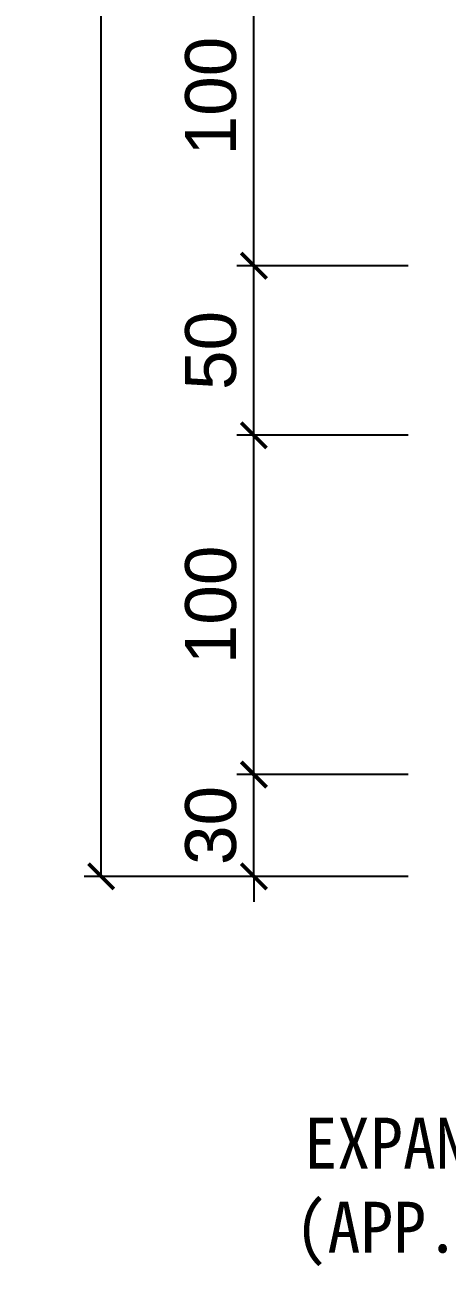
# Model space of a CAD drawing. Header units: millimetres. Extents: x 1664 to 41320, y 4122 to 31095.
# Drawn here: x 9538 to 10782, y 4815 to 8474 of the extents above; entities that cross this region are included whole.
import ezdxf
from ezdxf.enums import TextEntityAlignment as Align

# ---------------------------------------------------------------- set-up
doc = ezdxf.new("R2010")
doc.units = ezdxf.units.MM
doc.layers.get('DEFPOINTS').update_dxf_attribs({"color": 150})
doc.layers.add('DIM', color=7, linetype='Continuous')
doc.layers.add('TXT', color=3, linetype='Continuous')
doc.styles.add('ARIAL', font='arial.ttf')
doc.styles.add('돋움', font='')
doc.styles.get('돋움').set_extended_font_data('DotumChe')
doc.dimstyles.new('DIM-1-50', dxfattribs={"dimscale": 50, "dimtxt": 3, "dimasz": 1.5, "dimexe": 1, "dimexo": 1.5, "dimgap": 1, "dimtad": 1, "dimdec": 3, "dimdsep": 46, "dimtxsty": 'ARIAL', "dimblk1": 'ARCHTICK', "dimblk2": 'ARCHTICK', "dimsah": 1, "dimcen": 0, "dimclrd": 256, "dimclre": 256, "dimclrt": 3, "dimazin": 2, "dimtfac": 1, "dimtdec": 3, "dimtix": 1, "dimtmove": 2, "dimatfit": 3, "dimldrblk": 'ARCHTICK', "dimfxl": 1, "dimtolj": 1, "dimtzin": 0, "dimarcsym": 0})

# ---------------------------------------------------------------- blocks, each defined once
blk = doc.blocks.new('_ArchTick')
at = {"color": 0, "linetype": 'ByBlock', "const_width": 0.15}
blk.add_lwpolyline([(-0.5, -0.5), (0.5, 0.5)], dxfattribs=at)
blk = doc.blocks.new('*D236')
at = {"layer": 'DEFPOINTS', "color": 0, "transparency": 16777216}
for p in [(9762.8, 12263.6), (10742.4, 12263.6), (10742.4, 5963.6)]:
    blk.add_point(p, dxfattribs=at)
at = {"layer": 'DIM', "lineweight": -2, "transparency": 16777216}
for p, q in [((10667.4, 12263.6), (9712.8, 12263.6)), ((9762.8, 5963.6), (9762.8, 12263.6)), ((10667.4, 5963.6), (9712.8, 5963.6))]:
    blk.add_line(p, q, dxfattribs=at)
at = {"layer": 'DIM', "lineweight": -2, "transparency": 16777216, "xscale": 75, "yscale": 75, "zscale": 75}
for p, rotation in [((9762.8, 12263.6), 90), ((9762.8, 5963.6), 270)]:
    blk.add_blockref('_ArchTick', p, dxfattribs=dict(at, rotation=rotation))
at = {"layer": 'DIM', "color": 3, "transparency": 16777216, "insert": (9636.2, 9113.6), "char_height": 150, "attachment_point": 5, "rotation": 90, "style": 'ARIAL'}
blk.add_mtext('\\A1;630', dxfattribs=at)
blk = doc.blocks.new('*D237')
at = {"layer": 'DEFPOINTS', "color": 0, "transparency": 16777216}
for p in [(10212.8, 6263.6), (10742.4, 6263.6), (10742.4, 5963.6)]:
    blk.add_point(p, dxfattribs=at)
at = {"layer": 'DIM', "lineweight": -2, "transparency": 16777216}
for p, q in [((10212.8, 6263.6), (10212.8, 6338.6)), ((10667.4, 6263.6), (10162.8, 6263.6)), ((10212.8, 5963.6), (10212.8, 6263.6)), ((10667.4, 5963.6), (10162.8, 5963.6)), ((10212.8, 5963.6), (10212.8, 5888.6))]:
    blk.add_line(p, q, dxfattribs=at)
at = {"layer": 'DIM', "lineweight": -2, "transparency": 16777216, "xscale": 75, "yscale": 75, "zscale": 75}
for p, rotation in [((10212.8, 6263.6), 270), ((10212.8, 5963.6), 90)]:
    blk.add_blockref('_ArchTick', p, dxfattribs=dict(at, rotation=rotation))
at = {"layer": 'DIM', "color": 3, "transparency": 16777216, "insert": (10086.2, 6113.6), "char_height": 150, "attachment_point": 5, "rotation": 90, "style": 'ARIAL'}
blk.add_mtext('\\A1;30', dxfattribs=at)
blk = doc.blocks.new('*D238')
at = {"layer": 'DEFPOINTS', "color": 0, "transparency": 16777216}
for p in [(10212.8, 7763.6), (10742.4, 7763.6), (10742.4, 7263.6)]:
    blk.add_point(p, dxfattribs=at)
at = {"layer": 'DIM', "lineweight": -2, "transparency": 16777216}
for p, q in [((10667.4, 7763.6), (10162.8, 7763.6)), ((10212.8, 7263.6), (10212.8, 7763.6)), ((10667.4, 7263.6), (10162.8, 7263.6))]:
    blk.add_line(p, q, dxfattribs=at)
at = {"layer": 'DIM', "lineweight": -2, "transparency": 16777216, "xscale": 75, "yscale": 75, "zscale": 75}
for p, rotation in [((10212.8, 7763.6), 90), ((10212.8, 7263.6), 270)]:
    blk.add_blockref('_ArchTick', p, dxfattribs=dict(at, rotation=rotation))
at = {"layer": 'DIM', "color": 3, "transparency": 16777216, "insert": (10086.2, 7513.6), "char_height": 150, "attachment_point": 5, "rotation": 90, "style": 'ARIAL'}
blk.add_mtext('\\A1;50', dxfattribs=at)
blk = doc.blocks.new('*D239')
at = {"layer": 'DEFPOINTS', "color": 0, "transparency": 16777216}
for p in [(10212.8, 8763.6), (10742.4, 8763.6), (10742.4, 7763.6)]:
    blk.add_point(p, dxfattribs=at)
at = {"layer": 'DIM', "lineweight": -2, "transparency": 16777216}
for p, q in [((10667.4, 8763.6), (10162.8, 8763.6)), ((10212.8, 7763.6), (10212.8, 8763.6)), ((10667.4, 7763.6), (10162.8, 7763.6))]:
    blk.add_line(p, q, dxfattribs=at)
at = {"layer": 'DIM', "lineweight": -2, "transparency": 16777216, "xscale": 75, "yscale": 75, "zscale": 75}
for p, rotation in [((10212.8, 8763.6), 90), ((10212.8, 7763.6), 270)]:
    blk.add_blockref('_ArchTick', p, dxfattribs=dict(at, rotation=rotation))
at = {"layer": 'DIM', "color": 3, "transparency": 16777216, "insert": (10086.2, 8263.6), "char_height": 150, "attachment_point": 5, "rotation": 90, "style": 'ARIAL'}
blk.add_mtext('\\A1;100', dxfattribs=at)
blk = doc.blocks.new('*D209')
at = {"layer": 'DEFPOINTS', "color": 0, "transparency": 16777216}
for p in [(10212.8, 7263.6), (10742.4, 7263.6), (10742.4, 6263.6)]:
    blk.add_point(p, dxfattribs=at)
at = {"layer": 'DIM', "lineweight": -2, "transparency": 16777216}
for p, q in [((10667.4, 7263.6), (10162.8, 7263.6)), ((10212.8, 6263.6), (10212.8, 7263.6)), ((10667.4, 6263.6), (10162.8, 6263.6))]:
    blk.add_line(p, q, dxfattribs=at)
at = {"layer": 'DIM', "lineweight": -2, "transparency": 16777216, "xscale": 75, "yscale": 75, "zscale": 75}
for p, rotation in [((10212.8, 7263.6), 90), ((10212.8, 6263.6), 270)]:
    blk.add_blockref('_ArchTick', p, dxfattribs=dict(at, rotation=rotation))
at = {"layer": 'DIM', "color": 3, "transparency": 16777216, "insert": (10086.2, 6763.6), "char_height": 150, "attachment_point": 5, "rotation": 90, "style": 'ARIAL'}
blk.add_mtext('\\A1;100', dxfattribs=at)

msp = doc.modelspace()

# ---------------------------------------------------------------- texts
at = {"layer": 'TXT', "style": '돋움'}
for s, p in [('EXPANDED  METAL   AL 2.0M/M', (10361.4286, 5177.3534)), ('(APP. 불소수지도장)', (10332.8301, 4929.5337))]:
    msp.add_text(s, height=150, dxfattribs=at).set_placement(p, align=Align.MIDDLE_LEFT)

# ---------------------------------------------------------------- dimensions: what is measured, and where the dimension line sits
at = {"layer": 'DIM'}
for base, p1, p2, picture, middle in [((9762.8034, 12263.5518), (10742.4383, 5963.5518), (10742.4383, 12263.5518), '*D236', (9636.1663, 9113.5518)), ((10212.8034, 8763.5518), (10742.4383, 7763.5518), (10742.4383, 8763.5518), '*D239', (10086.2175, 8263.5518)), ((10212.8034, 7763.5518), (10742.4383, 7263.5518), (10742.4383, 7763.5518), '*D238', (10086.2175, 7513.5518)), ((10212.8034, 7263.5518), (10742.4383, 6263.5518), (10742.4383, 7263.5518), '*D209', (10086.2175, 6763.5518)), ((10212.8034, 6263.5518), (10742.4383, 5963.5518), (10742.4383, 6263.5518), '*D237', (10086.1663, 6113.5518))]:
    dim = msp.add_linear_dim(base=base, p1=p1, p2=p2, angle=90, dimstyle='DIM-1-50', override={"dimlfac": 0.1}, dxfattribs=at)
    dim.commit()
    dim.dimension.update_dxf_attribs({"geometry": picture, "text_midpoint": middle})

doc.saveas('drawing.dxf')
